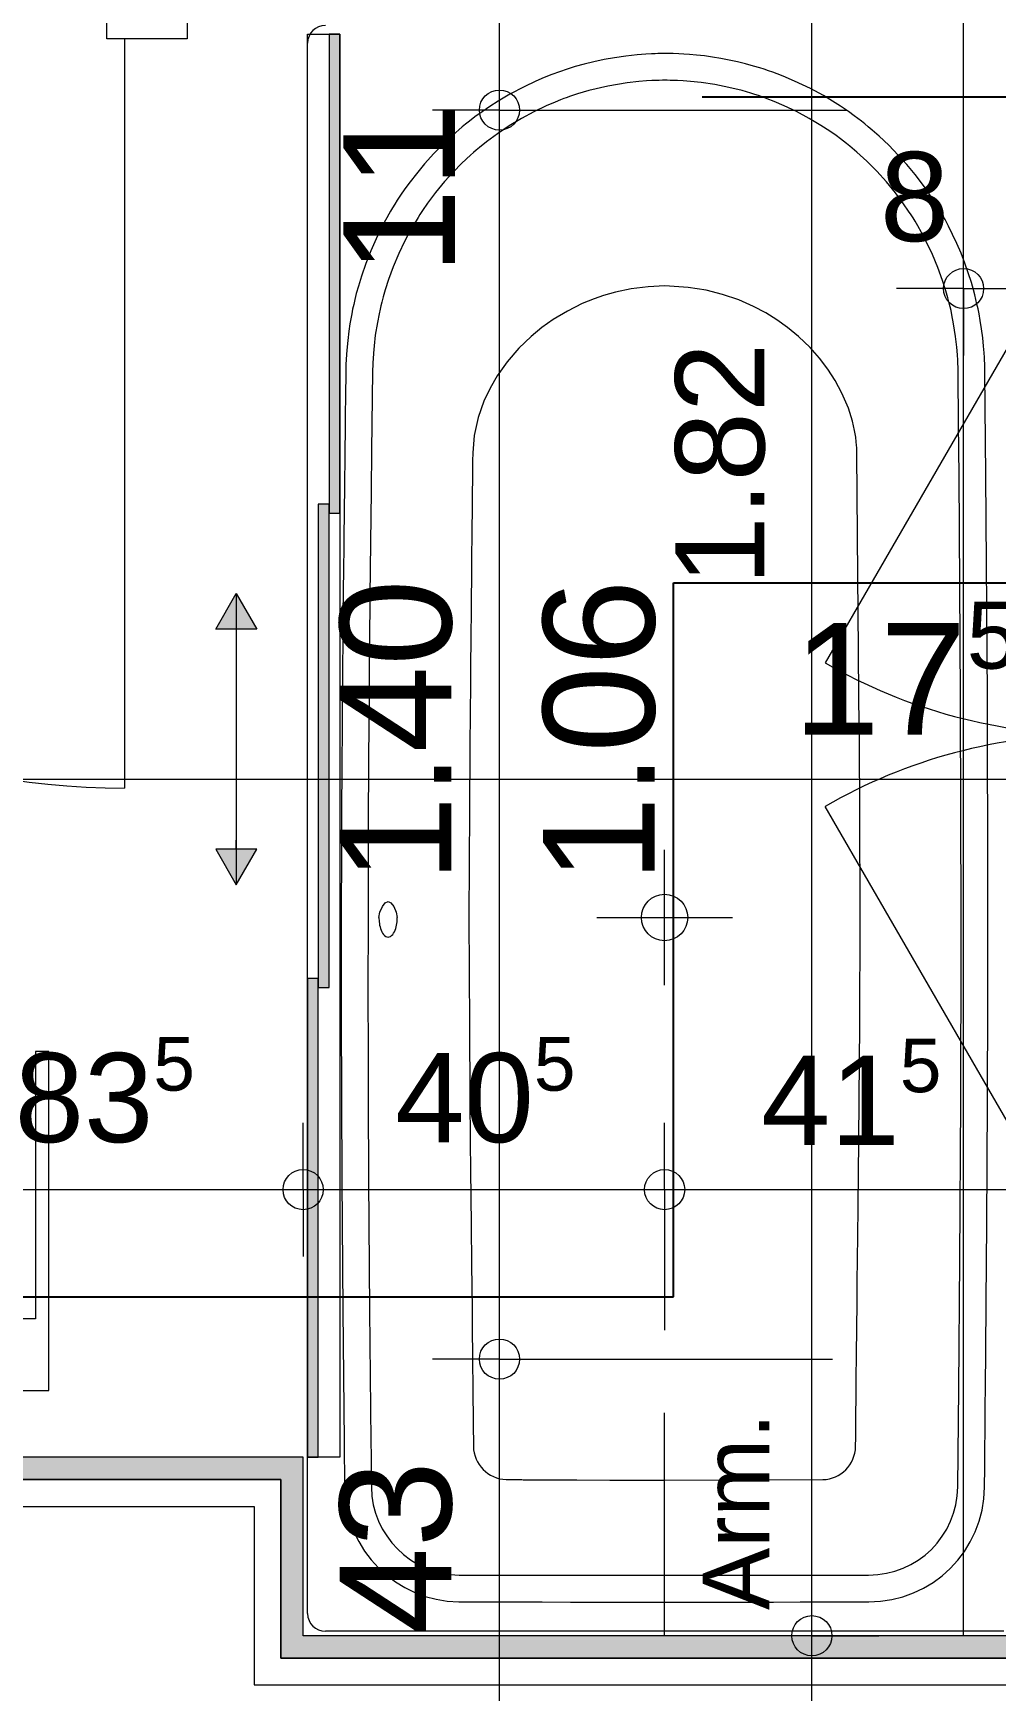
# Model space of a CAD drawing. Header units: metres. Extents: x 0.003 to 0.843, y 0.003 to 0.597.
# Drawn here: x 0.60441 to 0.62598, y 0.3529 to 0.39006 of the extents above; entities that cross this region are included whole.
import ezdxf

# ---------------------------------------------------------------- set-up
doc = ezdxf.new("R2010")
doc.units = ezdxf.units.M
for name, pattern in [('AUSGEZOGEN', [0]), ('LINIE_23', [0.0079, 0.004, -0.0013, 0, -0.0013, 0, -0.0013]), ('STRICHLINIE', [19.049999999999997, 12.7, -6.35]), ('STRICHPUNKT', [25.4, 12.7, -6.35, 0, -6.35])]:
    doc.linetypes.add(name, pattern=pattern)
for name, color, linetype, lineweight in [('Bad', 7, 'AUSGEZOGEN', 13), ('Bauachsen grob', 7, 'STRICHPUNKT', 13), ('Leichtbauwaende', 7, 'AUSGEZOGEN', 18), ('Oeffnungsrichtung Fenster', 7, 'AUSGEZOGEN', 13), ('Sanitaer Apparate', 251, 'AUSGEZOGEN', 18), ('Sanitaer Vermassung', 251, 'AUSGEZOGEN', 18), ('Schnittbegrenzung', 7, 'AUSGEZOGEN', 13), ('Text Werkplan Ausfuehrung', 7, 'AUSGEZOGEN', 25), ('Tuerzarge', 7, 'AUSGEZOGEN', 13), ('Vorhangbrett', 7, 'AUSGEZOGEN', 13), ('Werkplan- Ausfuehrungsmasse', 7, 'AUSGEZOGEN', 13)]:
    doc.layers.add(name, color=color, linetype=linetype, lineweight=lineweight)
doc.styles.add('ARIAL', font='ARIAL.TTF')

msp = doc.modelspace()

# ---------------------------------------------------------------- hatches: boundary and pattern name
at = {"layer": 'Bad', "linetype": 'AUSGEZOGEN', "lineweight": 13, "true_color": 0xa8ffff}
for points in [[(0.6110399864092476, 0.3900399913489814), (0.6110399864092476, 0.3793066582555572), (0.6112799864038829, 0.3793066582555572), (0.6112799864038829, 0.3900399913489814)], [(0.610799986414612, 0.3795066582510867), (0.610799986414612, 0.3686733251598966), (0.6110399864092476, 0.3686733251598966), (0.6110399864092476, 0.3795066582510867)], [(0.6105599864199763, 0.3688733251554269), (0.6105599864199763, 0.3581399920620024), (0.610799986414612, 0.3581399920620024), (0.610799986414612, 0.3688733251554269)]]:
    msp.add_hatch(color=131, dxfattribs=at).paths.add_polyline_path(points)
at = {"layer": 'Bad', "linetype": 'AUSGEZOGEN', "lineweight": 13}
msp.add_hatch(color=7, dxfattribs=at).paths.add_polyline_path([(0.6084999884480505, 0.3767066582577923), (0.6089599864557391, 0.3775066582957902), (0.6094199864775881, 0.3767066582577923)], flags=16)
msp.add_hatch(color=7, dxfattribs=at).paths.add_polyline_path([(0.6084999884480505, 0.3717733251464861), (0.6089599864557391, 0.3709733251084881), (0.6094199864775881, 0.3717733251464861)])
at = {"layer": 'Leichtbauwaende', "linetype": 'AUSGEZOGEN', "lineweight": 13}
for points in [[(0.5657599874213345, 0.3576399920731783), (0.6104599864222116, 0.3576399920731783), (0.6104599864222116, 0.3581399920620024), (0.5657599874213345, 0.3581399920620024)], [(0.6099599864333872, 0.3576399920731783), (0.6099599864333872, 0.3536399921625853), (0.6104599864222116, 0.3536399921625853), (0.6104599864222116, 0.3576399920731783)], [(0.6104599864222116, 0.3536399921625853), (0.626859986055643, 0.3536399921625853), (0.626859986055643, 0.3541399921514094), (0.6104599864222116, 0.3541399921514094)]]:
    msp.add_hatch(color=253, dxfattribs=at).paths.add_polyline_path(points)

# ---------------------------------------------------------------- linework, layer by layer
at = {"layer": 'Bad', "color": 7, "linetype": 'AUSGEZOGEN', "lineweight": 13}
for p, q in [((0.6105599864199763, 0.3581399920620024), (0.6105599864199763, 0.3900399913489814)), ((0.6105599864199763, 0.3900399913489814), (0.6112799864038829, 0.3900399913489814)), ((0.6110399864092476, 0.3900399913489814), (0.6110399864092476, 0.3795066582510867)), ((0.6112799864038829, 0.3900399913489814), (0.6110399864092476, 0.3900399913489814)), ((0.6112799864038829, 0.3900399913489814), (0.6112799864038829, 0.3581399920620024)), ((0.6112799864038829, 0.3793066582555572), (0.6112799864038829, 0.3900399913489814)), ((0.610799986414612, 0.3795066582510867), (0.610799986414612, 0.3688733251554269)), ((0.6110399864092476, 0.3795066582510867), (0.610799986414612, 0.3795066582510867)), ((0.6110399864092476, 0.3795066582510867), (0.6110399864092476, 0.3793066582555572)), ((0.6110399864092476, 0.3793066582555572), (0.6110399864092476, 0.3795066582510867)), ((0.6110399864092476, 0.3793066582555572), (0.6112799864038829, 0.3793066582555572)), ((0.6110399864092476, 0.3686733251598966), (0.6110399864092476, 0.3793066582555572)), ((0.6084999884480505, 0.3767066582577923), (0.6089599864557391, 0.3775066582957902)), ((0.6089599864557391, 0.3775066582957902), (0.6089599864557391, 0.3709733251084881)), ((0.6089599864557391, 0.3775066582957902), (0.6089599864557391, 0.3775066582957902)), ((0.6089599864557391, 0.3775066582957902), (0.6089599864557391, 0.3775066582957902)), ((0.6089599864557391, 0.3775066582957902), (0.6089599864557391, 0.3775066582957902)), ((0.6089599864557391, 0.3775066582957902), (0.6094199864775881, 0.3767066582577923)), ((0.6094199864775881, 0.3767066582577923), (0.6084999884480505, 0.3767066582577923)), ((0.6089599864557391, 0.3767066582577923), (0.6089599864557391, 0.3765066582482928)), ((0.6094199864775881, 0.3717733251464861), (0.6084999884480505, 0.3717733251464861)), ((0.6084999884480505, 0.3717733251464861), (0.6089599864557391, 0.3709733251084881)), ((0.6089599864557391, 0.3717733251464861), (0.6089599864557391, 0.3719733251559856)), ((0.6089599864557391, 0.3709733251084881), (0.6094199864775881, 0.3717733251464861)), ((0.6089599864557391, 0.3709733251084881), (0.6089599864557391, 0.3709733251084881)), ((0.6089599864557391, 0.3709733251084881), (0.6089599864557391, 0.3709733251084881)), ((0.6089599864557391, 0.3709733251084881), (0.6089599864557391, 0.3709733251084881)), ((0.6105599864199763, 0.3688733251554269), (0.6105599864199763, 0.3581399920620024)), ((0.610799986414612, 0.3688733251554269), (0.6105599864199763, 0.3688733251554269)), ((0.610799986414612, 0.3688733251554269), (0.610799986414612, 0.3686733251598966)), ((0.610799986414612, 0.3686733251598966), (0.610799986414612, 0.3688733251554269)), ((0.610799986414612, 0.3686733251598966), (0.6110399864092476, 0.3686733251598966)), ((0.610799986414612, 0.3581399920620024), (0.610799986414612, 0.3686733251598966)), ((0.6112799864038829, 0.3581399920620024), (0.6105599864199763, 0.3581399920620024)), ((0.6105599864199763, 0.3581399920620024), (0.610799986414612, 0.3581399920620024))]:
    msp.add_line(p, q, dxfattribs=at)
at = {"layer": 'Bauachsen grob', "color": 32, "linetype": 'LINIE_23', "lineweight": 25, "true_color": 0xc36e14}
msp.add_line((0.219399995163083, 0.3886399914357912), (0.7293199837654833, 0.3886399914357912), dxfattribs=at)
at = {"layer": 'Leichtbauwaende', "color": 7, "linetype": 'AUSGEZOGEN', "lineweight": 18}
for p, q in [((0.6104599864222116, 0.3581399920620024), (0.5657599874213345, 0.3581399920620024)), ((0.6104599864222116, 0.3576399920731783), (0.6104599864222116, 0.3581399920620024)), ((0.6099599864333872, 0.3576399920731783), (0.5657599874213345, 0.3576399920731783)), ((0.5657599874213345, 0.3576399920731783), (0.6099599864333872, 0.3576399920731783)), ((0.6099599864333872, 0.3570399920865894), (0.6099599864333872, 0.3576399920731783)), ((0.6099599864333872, 0.3576399920731783), (0.6099599864333872, 0.3570399920865894)), ((0.6104599864222116, 0.3541399921514094), (0.6104599864222116, 0.3576399920731783)), ((0.5657599874213345, 0.3570399920865894), (0.6093599864467983, 0.3570399920865894)), ((0.6093599864467983, 0.3570399920865894), (0.6093599864467983, 0.3530399921759963)), ((0.6099599864333872, 0.3536399921625853), (0.6099599864333872, 0.3570399920865894)), ((0.6099599864333872, 0.3570399920865894), (0.6099599864333872, 0.3536399921625853)), ((0.626859986055643, 0.3541399921514094), (0.6104599864222116, 0.3541399921514094)), ((0.6099599864333872, 0.3536399921625853), (0.6104599864222116, 0.3536399921625853)), ((0.6104599864222116, 0.3536399921625853), (0.6099599864333872, 0.3536399921625853)), ((0.626859986055643, 0.3536399921625853), (0.6104599864222116, 0.3536399921625853)), ((0.6104599864222116, 0.3536399921625853), (0.626859986055643, 0.3536399921625853)), ((0.6093599864467983, 0.3530399921759963), (0.6099599864333872, 0.3530399921759963)), ((0.6099599864333872, 0.3530399921759963), (0.626859986055643, 0.3530399921759963))]:
    msp.add_line(p, q, dxfattribs=at)
at = {"layer": 'Oeffnungsrichtung Fenster', "color": 7, "linetype": 'AUSGEZOGEN', "lineweight": 13}
for p, q in [((0.6281599860265857, 0.3863399914316833), (0.6221599861606961, 0.3759476868185561)), ((0.6281599860265857, 0.3623399919681251), (0.6221599861606961, 0.3727322965812523))]:
    msp.add_line(p, q, dxfattribs=at)
for centre, start, end in [((0.6281599860265857, 0.3863399914316832), 239.9999999999998, 269.9999999999989), ((0.6281599860265857, 0.362339991968125), 90.00000000000107, 119.9999999999998)]:
    msp.add_arc(centre, 0.0119999997317791, start, end, dxfattribs=at)
at = {"layer": 'Sanitaer Apparate', "color": 7, "linetype": 'AUSGEZOGEN', "lineweight": 13}
for p, q in [((0.6105599864199763, 0.3546399921402336), (0.6105599864199763, 0.3898399913534522)), ((0.612016758806185, 0.3824791024754118), (0.6119942151333494, 0.3807090483003053)), ((0.6113942597190405, 0.3807163616262806), (0.6113831848282081, 0.3798078227835077)), ((0.6119942151333587, 0.3807090483003053), (0.6119831402425265, 0.3798005094575324)), ((0.6141878532298909, 0.3726613236450048), (0.61417521684653, 0.3702393246981128)), ((0.6229447555139479, 0.3702399413902395), (0.6229329535904228, 0.3726596294531632)), ((0.6185599862411624, 0.368719991825521), (0.6185599862411624, 0.3717599917575717)), ((0.6141752168467124, 0.3702393246986599), (0.6141871516103692, 0.3678203613203914)), ((0.6170399862751369, 0.3702399917915465), (0.6200799862071876, 0.3702399917915465)), ((0.6229318606991514, 0.3678182272989294), (0.6229447555139486, 0.3702399413902678)), ((0.6047599865494457, 0.3672399918361671), (0.6044599865561511, 0.3672399918361671)), ((0.6044599865561511, 0.3672399918361671), (0.6044599865561511, 0.3612399919702775)), ((0.6047599865494457, 0.3596399920060403), (0.6047599865494457, 0.3672399918361671)), ((0.6044599865561511, 0.3612399919702775), (0.6037599865717973, 0.3612399919702775)), ((0.6037599865717973, 0.3596399920060403), (0.6047599865494457, 0.3596399920060403)), ((0.6185599862411566, 0.3576256263391615), (0.6221044865139101, 0.3576393042101317)), ((0.6139593004822639, 0.3554996265205628), (0.6140141946544856, 0.3554993368464493)), ((0.6140141946544885, 0.3554993368464462), (0.6149806271897073, 0.3554975467373465)), ((0.6149806271897151, 0.3554975467373406), (0.618559986241157, 0.3554939921211535)), ((0.618559986241157, 0.3554939921211535), (0.6224641494696641, 0.3554976383312701)), ((0.6224641494696577, 0.3554976383312642), (0.6231327713109525, 0.3554990590573325)), ((0.6140130832850403, 0.3548993378891432), (0.6149795158202591, 0.3548975477800436)), ((0.6224654243811921, 0.3548976396991758), (0.6231340462224871, 0.3548990604252449)), ((0.6261599860712892, 0.3542399921491742), (0.6109599864110357, 0.3542399921491742))]:
    msp.add_line(p, q, dxfattribs=at)
at = {"layer": 'Sanitaer Apparate', "color": 240, "linetype": 'STRICHLINIE', "lineweight": 18}
msp.add_line((0.6185599862411624, 0.3541399921514094), (0.6185599862411624, 0.3591399920396507), dxfattribs=at)
at = {"layer": 'Sanitaer Apparate', "color": 7, "linetype": 'AUSGEZOGEN', "lineweight": 13}
for points in [[(0.6185584984608143, 0.3896081807428118), (0.6185381105159616, 0.3896080937088591), (0.6185224855239639, 0.3896079903926974), (0.6185068901504572, 0.389607850673789), (0.6184853064286129, 0.3896076023167578), (0.6184553498271151, 0.3896071418283537), (0.6184122503062416, 0.3896062674801551), (0.6183524727908952, 0.3896045932646865), (0.6182665446450897, 0.389601343520164), (0.6181433164544268, 0.389594723378048), (0.6179473624450849, 0.3895799867075307), (0.6176882904560296, 0.3895518818416335), (0.6174360346975759, 0.3895154289634115), (0.6172039480307718, 0.3894737363281097), (0.6169769716128173, 0.389425169489839), (0.6167553858943251, 0.3893703007088107), (0.6165554156492186, 0.3893141787478494), (0.616376701598911, 0.3892587052701311), (0.6162028644602022, 0.3891996857543467), (0.6160301071207583, 0.3891360151103563), (0.6158594658433991, 0.3890680669966701), (0.6156748880785408, 0.3889884861005576), (0.6154125654273186, 0.3888648128600348), (0.6150917912282696, 0.3886950731637412), (0.6148315424839141, 0.3885414975506269), (0.6146427878754499, 0.3884207987135933), (0.6144705195172736, 0.3883029658167229), (0.614308501985149, 0.3881854412514126), (0.6141853047920672, 0.3880912177704277), (0.6140997961416215, 0.3880233801346353), (0.6140244043989804, 0.3879617186662153), (0.6139519699607401, 0.3879008520391189), (0.6138808936904084, 0.3878395139195103), (0.6138055083286234, 0.3877725925732284), (0.6137052233990639, 0.387680634623428), (0.6135720664776196, 0.3875525627390835), (0.6133906063642216, 0.3873673114051508), (0.6131781481921597, 0.3871319750818653), (0.6129973736139681, 0.3869143014435149), (0.6128560031566554, 0.3867315866694048), (0.6127398404535359, 0.3865715842303284), (0.6126442955090006, 0.3864329587365501), (0.6125693029592549, 0.3863189256220458), (0.612511716866959, 0.3862281614611375), (0.6124629216927917, 0.3861487583915946), (0.6124196932182995, 0.3860764581875615), (0.6123782805914093, 0.3860053252688604), (0.612334444831124, 0.3859278555918499), (0.6122754001311438, 0.3858199327017766), (0.6121974931741984, 0.385669955233453), (0.6120942635544251, 0.3854574487198928), (0.6119749441843086, 0.3851861095176264), (0.6118625023021905, 0.3848990492582416), (0.6117657855083817, 0.3846189037303862), (0.6116971882361547, 0.3843930051540337), (0.6116519134394501, 0.3842280679360225), (0.6116187343014651, 0.3840957844048471), (0.6115929173669888, 0.3839849637389021), (0.6115697611377373, 0.3838780363886368), (0.6115482095593737, 0.3837707544250284), (0.6115282930662458, 0.3836632780283444), (0.6115086232320073, 0.3835466323311134), (0.6114844585562047, 0.3833847874108283), (0.6114590451185536, 0.3831773986553421), (0.6114387326656564, 0.3829602812717376), (0.6114254389991769, 0.3827578472427291), (0.6114201827220165, 0.3826319242288327), (0.6114187044033238, 0.3825827461718445), (0.6114178687459247, 0.3825477601357274), (0.6114172205355731, 0.3825143158092105), (0.6114169094529077, 0.3824942256568121), (0.611416810392254, 0.3824869691474969)], [(0.6257382828854624, 0.3824485111468293), (0.6257382001843199, 0.3824579305744042), (0.6257381377991799, 0.3824648322634362), (0.6257380763350164, 0.3824710918377914), (0.6257379842459623, 0.3824795595638157), (0.6257378382184036, 0.3824913025379397), (0.6257375950146798, 0.3825081974103278), (0.6257371774898349, 0.3825320621284801), (0.6257363982746367, 0.382568335258491), (0.6257350893940669, 0.3826160408738065), (0.6257333920727594, 0.3826660389895087), (0.6257311533755702, 0.3827201706544947), (0.6257274081039298, 0.3827950496144958), (0.6257208478985375, 0.3828988943764136), (0.6257089176333896, 0.3830481454729657), (0.6256890963646942, 0.3832383157926634), (0.6256632100802855, 0.3834361610421934), (0.625633318405593, 0.3836256772399247), (0.6256058347169571, 0.3837760942020315), (0.6255833703614077, 0.3838877346411461), (0.6255608112359715, 0.3839914660538389), (0.625536750078863, 0.3840948250220878), (0.6255112407265345, 0.3841976072684511), (0.6254813610912782, 0.3843103051854205), (0.6254344245485018, 0.3844745823893354), (0.6253666278869714, 0.3846889061785778), (0.6252887757406179, 0.3849108978021873), (0.6252038256803023, 0.3851300189604785), (0.6251117885827815, 0.3853462569989833), (0.625015165992955, 0.3855546100759225), (0.6249246625999612, 0.3857351686269866), (0.6248448843067177, 0.3858848320457343), (0.6247757029726257, 0.3860079234251633), (0.6247157895484146, 0.3861102308602549), (0.6246558049074158, 0.3862088872854983), (0.6245935245091052, 0.3863077048662021), (0.6245296619848018, 0.3864055047925799), (0.6244561521558403, 0.38651380421461), (0.6243388044342852, 0.3866786976003291), (0.6241728093916749, 0.3868959449540089), (0.6239899915727463, 0.3871174292609321), (0.6237967096544513, 0.3873333014440786), (0.6235855211706681, 0.3875504262027047), (0.6233691791166246, 0.3877553791402779), (0.623212430661095, 0.3878932976831629), (0.6231234609036667, 0.3879682085947466), (0.6230475736139401, 0.388030088552919), (0.6229708449668423, 0.3880909394791648), (0.6228934545905233, 0.3881506242244173), (0.6228071600495915, 0.3882151596307253), (0.6226784690145749, 0.3883078624948776), (0.6225056122440136, 0.3884256028500959), (0.6223211690670368, 0.3885435652515939), (0.6221174577894333, 0.3886646004454679), (0.6218291490917702, 0.3888211978015652), (0.6214746819183122, 0.3889914100898817), (0.621218393487061, 0.389099643865046), (0.6210857770356856, 0.389151284491291), (0.6209838917595804, 0.3891887537714383), (0.6208879377054786, 0.389222452086372), (0.6207929708647849, 0.3892542898368124), (0.6206905732070291, 0.3892869144870979), (0.6205519035941767, 0.3893284793666453), (0.6203765041106235, 0.3893766011199059), (0.6201929482145584, 0.3894219750410071), (0.6200084442312339, 0.3894624282285086), (0.6198229667104636, 0.3894979805821222), (0.6196370276354469, 0.3895285511349057), (0.6194528297872133, 0.3895538679510182), (0.619275034737902, 0.389573741875075), (0.61911993310425, 0.3895873321690501), (0.618990922162231, 0.3895961081139863), (0.6188771516748585, 0.3896017831953554), (0.6187529896671656, 0.3896060434666411), (0.6186384926577719, 0.3896079107739638), (0.6185817521241845, 0.3896082006457687), (0.6185584985779531, 0.3896081807431319)], [(0.618560127483167, 0.3890081829676555), (0.618550245698704, 0.3890081501738878), (0.6185096719130136, 0.3890078520252546), (0.6184376927708477, 0.3890066565528932), (0.6183585261019289, 0.3890044669968962), (0.6182718163884653, 0.3890009204950616), (0.6181518006243514, 0.3889941509555992), (0.617985811218448, 0.3889808722004295), (0.6177218311670617, 0.38895073805009), (0.6172901563992204, 0.3888794350571475), (0.6168639936348903, 0.388777569933744), (0.6166080808273502, 0.3887027057612577), (0.6164523074124658, 0.3886514555814543), (0.6163573326418476, 0.3886178709199129), (0.616303653268124, 0.3885981610606464), (0.6162282375266867, 0.3885695520907566), (0.6161068575474662, 0.3885210222687088), (0.6159042714622389, 0.3884339863230393), (0.6156312878067013, 0.3883029716153324), (0.6153506766814435, 0.3881519553503936), (0.6150778166028618, 0.3879874772677493), (0.6148126808150037, 0.3878095839695457), (0.6145709005827993, 0.3876310259844249), (0.6144137694409008, 0.3875050318573758), (0.6143365212801108, 0.3874402594690978), (0.614275622088412, 0.3873876539193479), (0.6142105277319011, 0.3873299094299013), (0.6141218079828189, 0.3872487368449579), (0.6140015497074772, 0.3871334373324049), (0.6138337776726879, 0.3869627418892937), (0.6136292956765605, 0.3867360854133277), (0.6134270373440648, 0.3864899742613297), (0.6132475644786896, 0.386250483008481), (0.6131338807189471, 0.3860856703163312), (0.6130786927778343, 0.3860018354737254), (0.6130354318411761, 0.3859339946948425), (0.6129894397385777, 0.3858597487382458), (0.6129273265788568, 0.3857559688607252), (0.6128446910097077, 0.3856103304626304), (0.6127323401285371, 0.3853979847142655), (0.612600939759317, 0.3851218475996675), (0.6124775073227239, 0.3848282964973468), (0.6123722723814778, 0.3845418163848185), (0.6122992793271572, 0.3843139127043655), (0.6122530992659431, 0.3841538636178812), (0.6122224147664297, 0.3840376142933538), (0.6122014808549785, 0.3839531714051445), (0.6121831339541227, 0.3838748335916166), (0.6121615741891144, 0.3837763863925366), (0.6121227487370491, 0.383578669325285), (0.6120778130274651, 0.3832940426758778), (0.6120495361306331, 0.38305471061867), (0.6120347552787434, 0.3828879673528883), (0.6120268674681255, 0.3827676056228753), (0.6120224926383538, 0.3826807410402539), (0.6120195269529611, 0.38260150755511), (0.6120176087662741, 0.3825295244509462), (0.6120168940655482, 0.3824889755738441), (0.6120167588061842, 0.3824791024754159)], [(0.6251383071007096, 0.3824431221193199), (0.6251381624678932, 0.3824591863889573), (0.6251379297112124, 0.3824803323660999), (0.6251374792251759, 0.3825099122665843), (0.6251367688605947, 0.3825453889896826), (0.6251356404168957, 0.3825884377389425), (0.625133596404778, 0.3826491605561746), (0.6251297855399282, 0.3827333863019267), (0.6251225194674697, 0.3828544675121403), (0.6251085547457389, 0.3830221919476889), (0.6250813683685325, 0.3832629041113078), (0.625037613295785, 0.3835491285960243), (0.6249995408020188, 0.3837479605631393), (0.6249783007319261, 0.3838471263571419), (0.6249601540520596, 0.3839262044588427), (0.6249394137745156, 0.3840114579293677), (0.6249089717933327, 0.384128794475169), (0.6248630780742771, 0.3842902812868333), (0.6247904201363772, 0.3845201295643665), (0.6246854895623687, 0.3848088702780034), (0.6245622663507878, 0.3851045384717841), (0.6244309864044255, 0.3853824816707711), (0.6243186951159616, 0.3855960888031177), (0.6242360906538716, 0.3857425320798247), (0.624173969072286, 0.3858468937876559), (0.6241278456469035, 0.3859217359847052), (0.6240843820785112, 0.3859902256604528), (0.6240289197478811, 0.386074857835942), (0.6239146649442815, 0.3862411721240745), (0.6237342857748233, 0.386482673318676), (0.6235310254956448, 0.3867306572952257), (0.6233161232969368, 0.386968327316948), (0.6230894423448291, 0.3871955619949385), (0.6228665168154831, 0.3873993701818977), (0.6227117821330609, 0.3875298181244611), (0.6226327774517445, 0.3875934944443116), (0.6225689086758797, 0.3876434383307724), (0.6224991487524649, 0.3876965212105692), (0.6224016424826125, 0.3877683829332673), (0.622264298334319, 0.3878647589579899), (0.6220630312694583, 0.3879972954927063), (0.6217994231084641, 0.388155140446313), (0.6215170119653705, 0.3883067164455583), (0.6212392980259119, 0.3884393311268413), (0.6210168277169362, 0.3885339425137591), (0.6208598478272865, 0.3885951971050912), (0.6207454324889256, 0.3886367429673614), (0.6206623165413092, 0.3886654608233303), (0.620585379186447, 0.3886908958744957), (0.6204889223467165, 0.3887211982026201), (0.6202951434671181, 0.3887773760941482), (0.620002133436856, 0.3888496616350215), (0.6196867537146344, 0.3889122574394592), (0.6193817256574751, 0.3889579743729724), (0.6191409902282734, 0.3889834286505475), (0.6189728354766318, 0.3889961045004702), (0.6188512254445573, 0.3890023681850389), (0.6187640948161709, 0.3890054974528653), (0.6186879383622051, 0.3890072357571353), (0.6186210773133933, 0.3890080599242742), (0.6185795908202263, 0.38900820271758), (0.6185601274816198, 0.3890081829676528)], [(0.6185621859593633, 0.3843969254400336), (0.6181947116679809, 0.3843800737538063), (0.6178135409667065, 0.3843328694080146), (0.6174598894495489, 0.3842597455463597), (0.6171877016402783, 0.3841824234327828), (0.616979149771729, 0.3841103041830775), (0.616714329071967, 0.3840015247950346), (0.6163834067667766, 0.3838360080184516), (0.616063485107408, 0.3836438906623735), (0.6158110302941341, 0.3834641033345888), (0.6155701428271042, 0.3832669891649902), (0.6152960481972258, 0.3830023436688771), (0.6150330244725273, 0.3826977709018253), (0.6148087362283174, 0.3823835519783388), (0.6146486707164149, 0.3821078550383113), (0.614511497944481, 0.381818232226969), (0.6143828059948251, 0.3814509591829575), (0.614294249116213, 0.3810472229994939), (0.6142590840540468, 0.3806541320452911)], [(0.6228686966401246, 0.3806434678189908), (0.6228671264051503, 0.3807152694171305), (0.6228647590167287, 0.380770190144383), (0.6228612311999242, 0.3808251090960721), (0.6228546334963304, 0.3809011207914741), (0.6228419164986564, 0.3810065783940931), (0.6228172928985622, 0.3811578881923169), (0.622769949651534, 0.3813653854801102), (0.622679846108277, 0.3816562787451321), (0.6225354652384391, 0.3819977389038154), (0.6223830607392862, 0.382279518403249), (0.6222183446147977, 0.3825360902175239), (0.6220331160012926, 0.3827774612741228), (0.6218224438730535, 0.3830153642440914), (0.6215599658415137, 0.3832667718915086), (0.6213177568194207, 0.383465462674224), (0.6210768551173916, 0.3836390383134917), (0.6208262356071639, 0.3837932472840848), (0.620555975179434, 0.3839372122053278), (0.6202200439652303, 0.3840841342739295), (0.6198592882133411, 0.3842084846406428), (0.6194914883951343, 0.3843012380836294), (0.6190907257235044, 0.3843645517692998), (0.6185621859593708, 0.3843969254400317)], [(0.6114168103922896, 0.3824869691502217), (0.6114143214039639, 0.3822970302592676), (0.6114116780220016, 0.3820947712049912), (0.6114087029526918, 0.3818669433746131), (0.6114048427215277, 0.3815684671302952), (0.6113996793056935, 0.3811581273774423), (0.6113942592484293, 0.3807163229177077)], [(0.6251934551403115, 0.3750106053599599), (0.6251927490514673, 0.3751943646588325), (0.6251590310469807, 0.3801491340312846), (0.6251486690846226, 0.3812961268753576), (0.6251383071007037, 0.3824431221193099)], [(0.6257934506975864, 0.3750129108224433), (0.6257927411936473, 0.3751975588981386), (0.6257590125910436, 0.3801538856351704), (0.6257382826814916, 0.3824485338071401)], [(0.6142590840540468, 0.3806541320452911), (0.6142572805762132, 0.3804774828301511), (0.6142560161549073, 0.3803527806343583), (0.6142552720992273, 0.3802800351051919), (0.6142546326332912, 0.380217678990829), (0.6142539924427203, 0.3801553212433482), (0.6142533508386011, 0.3800929594173081), (0.6142526817802663, 0.3800280047688416), (0.6142519043186154, 0.3799526829092311), (0.6142510456915315, 0.3798695938302758), (0.6142499708060276, 0.3797658030850857), (0.6142487065567614, 0.3796438396035756), (0.6142469010341651, 0.3794698868438131), (0.6142451486439161, 0.3793010979621519), (0.6142441511302252, 0.3792049538599968), (0.6142432890499319, 0.37912177256917), (0.6142422137499648, 0.3790177977449458), (0.6142408999887863, 0.3788904266161235), (0.6142388456024384, 0.3786902638023062), (0.6142364473613686, 0.3784563049500393), (0.614232328031531, 0.3780455183192757), (0.6142241701873071, 0.377202954181138), (0.6142171916765511, 0.3764538098425147), (0.6142123148422166, 0.3759126449003993), (0.6142079406932953, 0.3754130162947031), (0.6142033578531334, 0.3748716197920862), (0.6141967835896822, 0.3740383589066352), (0.6141875520961855, 0.3726626299551435)], [(0.6229333649068018, 0.3726596876037329), (0.6229244656179985, 0.3740754060871355), (0.622916347318481, 0.3751573218553976), (0.6229074224323512, 0.3762386570731978), (0.6228928445232713, 0.3779014653814662), (0.6228686966401246, 0.3806434678189903)], [(0.6113831852074338, 0.3798078538275918), (0.6113789078968838, 0.3794532659838565), (0.6113757372985738, 0.3791820595774197), (0.6113726641782589, 0.3789109003083927), (0.6113685128085328, 0.3785355152483407), (0.6113633429449322, 0.3780559402893295), (0.611358092284536, 0.3775554097748864), (0.6113529528641526, 0.377038010377417), (0.6113475639287177, 0.3764370846726002), (0.611342776414097, 0.3758341798213041), (0.6113406685174387, 0.375551183494209), (0.6113395401726378, 0.3753951578241085), (0.6113385324464883, 0.3752556393322361), (0.6113374017094915, 0.3750984277618363)], [(0.6119831402425279, 0.379800509457546), (0.6119698360276974, 0.3786484462845242), (0.611957075903363, 0.3774473441145215), (0.6119471827322885, 0.3763933030718786), (0.6119425697691596, 0.375811123200705), (0.6119373862276446, 0.3750941194114453)], [(0.6113374065159678, 0.3750990519040489), (0.6113313571181824, 0.3743447916538608), (0.6113274101454239, 0.3738030707383505), (0.611324500591945, 0.3733398486268861), (0.6113220492384953, 0.3728834354464898), (0.6113199123290989, 0.3724105697032515), (0.611317849273791, 0.3718552374832056), (0.6113160783816747, 0.3712449194071697), (0.6113150194823467, 0.3707825129173621), (0.6113145660838024, 0.3705521272520182), (0.6113139873445774, 0.3702410068627355)], [(0.6119373862276446, 0.3750941194114453), (0.6119279689826203, 0.3738553057457398), (0.6119194420442199, 0.372237236471281), (0.6119139863234392, 0.3702399071939863)], [(0.6252059860929926, 0.3702399853308603), (0.6252020752059101, 0.372625303641578), (0.6251934551403175, 0.3750106053599543)], [(0.6258059858402198, 0.3702405212728213), (0.6258049962373005, 0.3712221131718897), (0.6258040064288346, 0.3719155108931315), (0.625802690867326, 0.3725414086224277), (0.625799767062712, 0.3734774785495393), (0.625793449305088, 0.3750132484920805)], [(0.6121584880391296, 0.3702399853308593), (0.6121807728333075, 0.3703573896047728), (0.6122364120991064, 0.370485187467074), (0.6123006966192721, 0.3705685583397685), (0.6123639863792715, 0.3705972883358254), (0.6124272761392715, 0.3705685583397685), (0.6124915606594373, 0.370485187467074), (0.6125471999252361, 0.3703573896047728), (0.6125694847194143, 0.3702399853308593)], [(0.6113139865532711, 0.3702404168064118), (0.6113133295249162, 0.3686760933145161), (0.6113141882357312, 0.3678181518826074), (0.6113152730419591, 0.3673680726975254), (0.6113170421434264, 0.3668816606937226), (0.6113202721464426, 0.3661661783483642)], [(0.6119139863234392, 0.3702399071939863), (0.6119134424508078, 0.3685649021265258), (0.611915957449884, 0.3672079461451673), (0.6119202653330748, 0.36616903490264)], [(0.6121584880391296, 0.3702399853308593), (0.612158976158702, 0.3702096932434661), (0.6121605743166946, 0.3701774817204637), (0.6121635001937674, 0.3701434531869286), (0.6121679908525464, 0.370107803872375), (0.6121742956037561, 0.3700708478137159), (0.6121826643144404, 0.3700330406040017), (0.6121933303182538, 0.3699949992939173), (0.6122064876514255, 0.3699575133314261), (0.6122222633860698, 0.3699215402123756), (0.6122406873751863, 0.3698881792952006), (0.6122616635543047, 0.369858618829549), (0.6122849485561399, 0.3698340552897152), (0.612310144019409, 0.3698155904952669), (0.6123367078385449, 0.3698041194459729), (0.6123639863792715, 0.3698002277862867), (0.6123912649199987, 0.3698041194459729), (0.6124178287391346, 0.3698155904952669), (0.6124430242024032, 0.3698340552897152), (0.6124663092042391, 0.369858618829549), (0.6124872853833573, 0.3698881792952006), (0.6125057093724733, 0.3699215402123756), (0.6125214851071181, 0.3699575133314261), (0.6125346424402898, 0.3699949992939173), (0.6125453084441033, 0.3700330406040017), (0.6125536771547877, 0.3700708478137159), (0.6125599819059973, 0.370107803872375), (0.6125644725647765, 0.3701434531869286), (0.612567398441849, 0.3701774817204637), (0.6125689965998417, 0.3702096932434661), (0.6125694847194143, 0.3702399853308593)], [(0.6251955712344932, 0.3661250709929277), (0.6252010447210855, 0.3671752158055988), (0.6252047313846884, 0.3685468527254248), (0.6252059860929926, 0.3702399853308603)], [(0.6257955593043345, 0.3661212894649043), (0.6257986746769243, 0.3666456836209082), (0.6258033138931578, 0.3678475036779556), (0.6258059860569447, 0.3702398205145842)], [(0.6141866092267433, 0.3678202475985049), (0.6141980566141133, 0.3661954395513976), (0.6142065487907541, 0.3652113431937311), (0.6142125451633966, 0.3645719351632979), (0.6142182762045865, 0.3639818705742773), (0.6142246313597161, 0.3633427719785982), (0.6142336452282234, 0.3624580714386106), (0.6142441953828206, 0.3614507686548827), (0.6142501112586785, 0.3608980944542914), (0.6142542259518323, 0.3605174053351771), (0.6142580741807113, 0.3601612803093408), (0.614261632997621, 0.3598297299832353), (0.6142657653544822, 0.3594368085963602), (0.6142687937259144, 0.3591440537343192), (0.6142703097669225, 0.3589948107804143), (0.6142710377005022, 0.3589224755855921), (0.6142717016525966, 0.3588561979118536), (0.6142723118384719, 0.3587949276041068), (0.6142727123755598, 0.358754538470566), (0.6142733626517418, 0.3586886756018885), (0.6142743240013856, 0.3585905336575115), (0.6142751430460276, 0.3585061811440942), (0.614275770484577, 0.3584402344442978), (0.6142763200968435, 0.3583834914488467)], [(0.6228404714474546, 0.3583798865265203), (0.6228423182006422, 0.3585822981362508), (0.6228434562527474, 0.3587049796766915), (0.6228442741352467, 0.3587908382779133), (0.6228453419338288, 0.3589011267720107), (0.6228466719877804, 0.3590358839345892), (0.6228477814773621, 0.3591463123539338), (0.6228486568716589, 0.3592322568038858), (0.6228497965727906, 0.3593427565538173), (0.6228516653501859, 0.3595207829268138), (0.6228555984823829, 0.3598891133986782), (0.6228615861012395, 0.3604416141376843), (0.6228679107052891, 0.3610309799545016), (0.6228739069954332, 0.3615958462746285), (0.6228790480891956, 0.3620748197026869), (0.6228844810973564, 0.3625784269722535), (0.62289018151197, 0.3631066261886463), (0.6228967893384547, 0.3637332140268146), (0.6229045290927608, 0.3645197798506115), (0.6229110953452215, 0.3652082153553757), (0.6229199138790152, 0.3661920953310042), (0.6229321735885104, 0.3678165263078422)], [(0.6113202707378446, 0.3661664913605291), (0.6113279036517727, 0.3643659679581129), (0.6113493556753345, 0.3614283872366077), (0.6113778000464692, 0.3584917860716728), (0.6113814366736435, 0.3581492387666422), (0.6113850842740349, 0.3578072213478086), (0.6113888386019146, 0.3574651650468341)], [(0.6119202653330704, 0.366169034902644), (0.6119278943512603, 0.3643694304635883), (0.6119493344428008, 0.3614334836799717), (0.6119777718885652, 0.3584975974913336), (0.6119814028457242, 0.3581556087168579), (0.6119850501411425, 0.3578136199580017), (0.6119869262893509, 0.3576426856571124), (0.6119888024644791, 0.3574717489576233)], [(0.6251304662135987, 0.3574766503221858), (0.6251510985979738, 0.3596837524916096), (0.6251741822633939, 0.3625665565143654), (0.6251955712344932, 0.3661250709929277)], [(0.6257304424356376, 0.3574713102009419), (0.6257316868938796, 0.3576093948099329), (0.6257331686504517, 0.3577702823902587), (0.6257356455913, 0.3580316045174436), (0.62573764101739, 0.3582389340171699), (0.6257395212044893, 0.3584332196117231), (0.6257414445939509, 0.3586318862862117), (0.6257437784634463, 0.3588742549058239), (0.6257474152518988, 0.3592585775954558), (0.6257518172164384, 0.3597356646029117), (0.6257585817136023, 0.3605018031891578), (0.6257676977051907, 0.3616313307886581), (0.6257796105795175, 0.3633571148599108), (0.625795562347048, 0.3661218077488443)], [(0.6150071254140412, 0.3576406681742334), (0.6150268905598939, 0.3576404843064201), (0.6150420056293107, 0.3576403914026141), (0.6150780499962564, 0.3576401416421809), (0.6152007186442258, 0.3576392959493764), (0.6153196046709397, 0.3576384856946161), (0.61536115229196, 0.3576382040656972), (0.6153881645124093, 0.3576380217673678), (0.61544425481456, 0.3576376451002207), (0.6155686283095939, 0.3576368196143359), (0.6157928757573647, 0.3576353805237159), (0.6161274023798471, 0.3576333565500349), (0.6165918939024575, 0.3576308725384043), (0.6173347917083037, 0.3576278504484226), (0.6185599862411563, 0.3576256263391656)], [(0.6139503823462139, 0.354899692815266), (0.6139777180798324, 0.3548994370869341), (0.613995612409882, 0.3548993731610349), (0.6140126273170912, 0.3548993389069903)], [(0.6149794167125046, 0.3548975479718038), (0.6158143529110476, 0.3548959706815826), (0.6164529842342331, 0.3548950467537539), (0.6170443036238883, 0.3548944986919806), (0.6176956927224051, 0.3548941649931071), (0.6185599335376303, 0.3548939921368842)], [(0.6185600880965424, 0.3548939921432148), (0.6192330967123427, 0.3548941362788364), (0.6196720653303545, 0.3548942884562216), (0.6203159360647851, 0.3548947197211023), (0.6210012969990494, 0.3548953899664211), (0.6216017121316701, 0.3548961420066103), (0.622070446653643, 0.3548968611739169), (0.6223122774205486, 0.3548973192768303), (0.6224086904029014, 0.3548975195357193), (0.6224654326583416, 0.3548976397168308)]]:
    msp.add_lwpolyline(points, dxfattribs=at)
msp.add_circle((0.6185599862411613, 0.3702399917915508), 0.0005199999883770943, dxfattribs=at)
for centre, radius, start, end in [((0.610959986411034, 0.3898399913534562), 0.0003999999910593033, 90, 180), ((0.6150335378579637, 0.35839755583265), 0.0007573483641381343, 181.0640759211704, 268.0014104887337), ((0.6220860432743878, 0.358393632161158), 0.0007545533849825243, 271.4005967709622, 358.9561899340148), ((0.6139847740256055, 0.3574955777683912), 0.002596113782211831, 180.6839904208024, 269.2687961254978), ((0.6139847740256055, 0.3574955777683912), 0.001996113795622888, 180.6839904208035, 269.2687961255006), ((0.623135001758122, 0.3574946030226728), 0.002595545198442273, 269.9359597394731, 359.4845379399634), ((0.623135001758122, 0.3574946030226728), 0.001995545211853316, 269.9359597394714, 359.4845379399634), ((0.6109599864110347, 0.3546399921402375), 0.0003999999910593033, 180, 270)]:
    msp.add_arc(centre, radius, start, end, dxfattribs=at)
at = {"layer": 'Sanitaer Vermassung', "color": 240, "linetype": 'AUSGEZOGEN', "lineweight": 13}
for p, q in [((0.6218599861674018, 0.3541399921514094), (0.6218599861674018, 0.390539991337806)), ((0.6104599864222116, 0.364139991927892), (0.6104599864222116, 0.3656399919409305)), ((0.6185599862411624, 0.364139991927892), (0.6185599862411624, 0.3656399919409305)), ((0.5937599867943039, 0.364139991927892), (0.6104599864222116, 0.364139991927892)), ((0.6104599864222116, 0.364139991927892), (0.6104599864222116, 0.3626399949360937)), ((0.6104599864222116, 0.364139991927892), (0.6104599864222116, 0.364139991927892)), ((0.6104599864222116, 0.364139991927892), (0.6185599862411624, 0.364139991927892)), ((0.6185599862411624, 0.364139991927892), (0.6185599862411624, 0.3626399949360937)), ((0.6185599862411624, 0.364139991927892), (0.6185599862411624, 0.3609876711309744)), ((0.6185599862411624, 0.364139991927892), (0.626859986055643, 0.364139991927892)), ((0.6218599861674018, 0.3541399921514095), (0.6203599861543632, 0.3541399921514095)), ((0.6218599861674018, 0.3541399921514095), (0.6233599831591999, 0.3541399921514095)), ((0.6218599861674018, 0.3541399921514094), (0.6218599861674018, 0.3541399921514094)), ((0.6218599861674018, 0.3517399922050536), (0.6218599861674018, 0.3541399921514094))]:
    msp.add_line(p, q, dxfattribs=at)
for centre in [(0.6104599864222116, 0.364139991927892), (0.6185599862411624, 0.364139991927892), (0.6218599861674018, 0.3541399921514095)]:
    msp.add_circle(centre, 0.0004500000039115548, dxfattribs=at)
at = {"layer": 'Schnittbegrenzung', "color": 14, "linetype": 'STRICHPUNKT', "lineweight": 25}
for p, q in [((0.618759986236692, 0.3617399920370531), (0.618759986236692, 0.3777399916794252)), ((0.618759986236692, 0.3777399916794252), (0.7293199837654833, 0.3777399916794252)), ((0.2192599951662128, 0.3617399920370531), (0.618759986236692, 0.3617399920370531))]:
    msp.add_line(p, q, dxfattribs=at)
at = {"layer": 'Tuerzarge', "color": 7, "linetype": 'AUSGEZOGEN', "lineweight": 13}
msp.add_line((0.6064599865116185, 0.3899399913512172), (0.6064599865116185, 0.3731399917267263), dxfattribs=at)
msp.add_lwpolyline([(0.6068599865026778, 0.3920399913042784), (0.6068599865026778, 0.390539991337806), (0.6078599864803259, 0.390539991337806), (0.6078599864803259, 0.3899399913512172), (0.6060599865205593, 0.3899399913512172), (0.6060599865205593, 0.3941399912573397), (0.6078599864803259, 0.3941399912573397), (0.6078599864803259, 0.3935399912707507), (0.6068599865026778, 0.3935399912707507), (0.6068599865026778, 0.3920399913042784)], dxfattribs=at)
msp.add_arc((0.6064599865116185, 0.389939991351217), 0.01679999962449074, 180, 270, dxfattribs=at)
at = {"layer": 'Vorhangbrett', "color": 191, "linetype": 'STRICHPUNKT', "lineweight": 13, "true_color": 0xbe96ea}
msp.add_line((0.6252599860914055, 0.3541399921514094), (0.6252599860914055, 0.390539991337806), dxfattribs=at)
at = {"layer": 'Vorhangbrett', "color": 191, "linetype": 'AUSGEZOGEN', "lineweight": 18, "true_color": 0xbe96ea}
for q in [(0.6252599860914055, 0.3858399914894253), (0.6252599860914055, 0.3828399944845886)]:
    msp.add_line((0.6252599860914055, 0.3843399914763868), q, dxfattribs=at)
at = {"layer": 'Vorhangbrett', "color": 191, "linetype": 'AUSGEZOGEN', "lineweight": 13, "true_color": 0xbe96ea}
for q in [(0.6237599890996073, 0.3843399914763868), (0.626859986055643, 0.3843399914763868)]:
    msp.add_line((0.6252599860914055, 0.3843399914763868), q, dxfattribs=at)
at = {"layer": 'Vorhangbrett', "color": 191, "linetype": 'AUSGEZOGEN', "lineweight": 18, "true_color": 0xbe96ea}
msp.add_circle((0.6252599860914055, 0.3843399914763868), 0.0004500000039115548, dxfattribs=at)
at = {"layer": 'Werkplan- Ausfuehrungsmasse', "color": 7, "linetype": 'AUSGEZOGEN', "lineweight": 13}
for p, q in [((0.6148599863238637, 0.3883399913869798), (0.6148599863238637, 0.390539991337806)), ((0.6148599863238638, 0.3883399913869798), (0.6133599863108252, 0.3883399913869798)), ((0.6148599863238638, 0.3883399913869798), (0.616359983315662, 0.3883399913869798)), ((0.6148599863238637, 0.3883399913869798), (0.6226427876966357, 0.3883399913869798)), ((0.6148599863238637, 0.3603399920128287), (0.6148599863238637, 0.3883399913869798)), ((0.5657599874213345, 0.373339991722256), (0.626859986055643, 0.373339991722256)), ((0.6148599863238638, 0.3603399920128287), (0.6133599863108252, 0.3603399920128287)), ((0.6148599863238638, 0.3603399920128287), (0.616359983315662, 0.3603399920128287)), ((0.6148599863238637, 0.3517399922050536), (0.6148599863238637, 0.3603399920128287))]:
    msp.add_line(p, q, dxfattribs=at)
msp.add_lwpolyline([(0.6148599863238637, 0.3603399920128287), (0.6186016488313132, 0.3603399920128287), (0.6186016488313132, 0.3603399920128287), (0.6223211690670368, 0.3603399920128287)], dxfattribs=at)
for centre in [(0.6148599863238638, 0.3883399913869798), (0.6148599863238638, 0.3603399920128287)]:
    msp.add_circle(centre, 0.0004500000039115548, dxfattribs=at)

# ---------------------------------------------------------------- texts
at = {"layer": 'Sanitaer Vermassung', "color": 240, "linetype": 'AUSGEZOGEN', "lineweight": 13, "insert": (0.6208258797785102, 0.3776846016772765), "char_height": 0.002, "width": 0.001, "attachment_point": 7, "rotation": 90.00000250447816, "style": 'ARIAL'}
msp.add_mtext('1.82', dxfattribs=at)
at = {"layer": 'Sanitaer Vermassung', "color": 240, "linetype": 'AUSGEZOGEN', "lineweight": 13, "attachment_point": 7, "style": 'ARIAL'}
for s, insert, char_height, width in [('5', (0.6071031642884201, 0.3663421292001631), 0.001200000047683716, 0.0006000000238418579), ('5', (0.615631268840989, 0.3663407649437136), 0.001200000047683716, 0.0006000000238418579), ('5', (0.6238312686577047, 0.3663066585324705), 0.001200000047683716, 0.0006000000238418579), ('83', (0.6039953879532056, 0.3651754625732329), 0.002, 0.001), ('40', (0.6125234925057745, 0.3651740983167834), 0.002, 0.001), ('41', (0.6207234923224902, 0.3651399919055403), 0.002, 0.001)]:
    msp.add_mtext(s, dxfattribs=dict(at, insert=insert, char_height=char_height, width=width))
at = {"layer": 'Text Werkplan Ausfuehrung', "color": 240, "linetype": 'AUSGEZOGEN', "lineweight": 25, "insert": (0.6209099861886356, 0.3547149921385571), "char_height": 0.0015, "width": 0.00075, "attachment_point": 7, "rotation": 90.00000250447816, "style": 'ARIAL'}
msp.add_mtext('Arm.', dxfattribs=at)
at = {"layer": 'Vorhangbrett', "color": 191, "linetype": 'AUSGEZOGEN', "lineweight": 18, "true_color": 0xbe96ea, "insert": (0.6233860906728707, 0.3853740978652782), "char_height": 0.002, "width": 0.001, "attachment_point": 7, "style": 'ARIAL'}
msp.add_mtext('8', dxfattribs=at)
at = {"layer": 'Werkplan- Ausfuehrungsmasse', "color": 7, "linetype": 'AUSGEZOGEN', "lineweight": 13, "char_height": 0.0025, "width": 0.00125, "attachment_point": 7, "rotation": 90.00000250447816, "style": 'ARIAL'}
for s, insert in [('11', (0.6138599863462156, 0.3846464716140181)), ('1.40', (0.6138173533321616, 0.3710248483531178)), ('1.06', (0.6183702182732528, 0.371021437665618)), ('43', (0.6138156480115994, 0.3541769293695688))]:
    msp.add_mtext(s, dxfattribs=dict(at, insert=insert))
at = {"layer": 'Werkplan- Ausfuehrungsmasse', "color": 7, "linetype": 'AUSGEZOGEN', "lineweight": 13, "attachment_point": 7, "style": 'ARIAL'}
for s, insert, char_height, width in [('5', (0.6253284717709265, 0.3757983250729739), 0.0015, 0.00075), ('17', (0.6214437513817107, 0.3743399916999036), 0.0025, 0.00125)]:
    msp.add_mtext(s, dxfattribs=dict(at, insert=insert, char_height=char_height, width=width))

doc.saveas('drawing.dxf')
